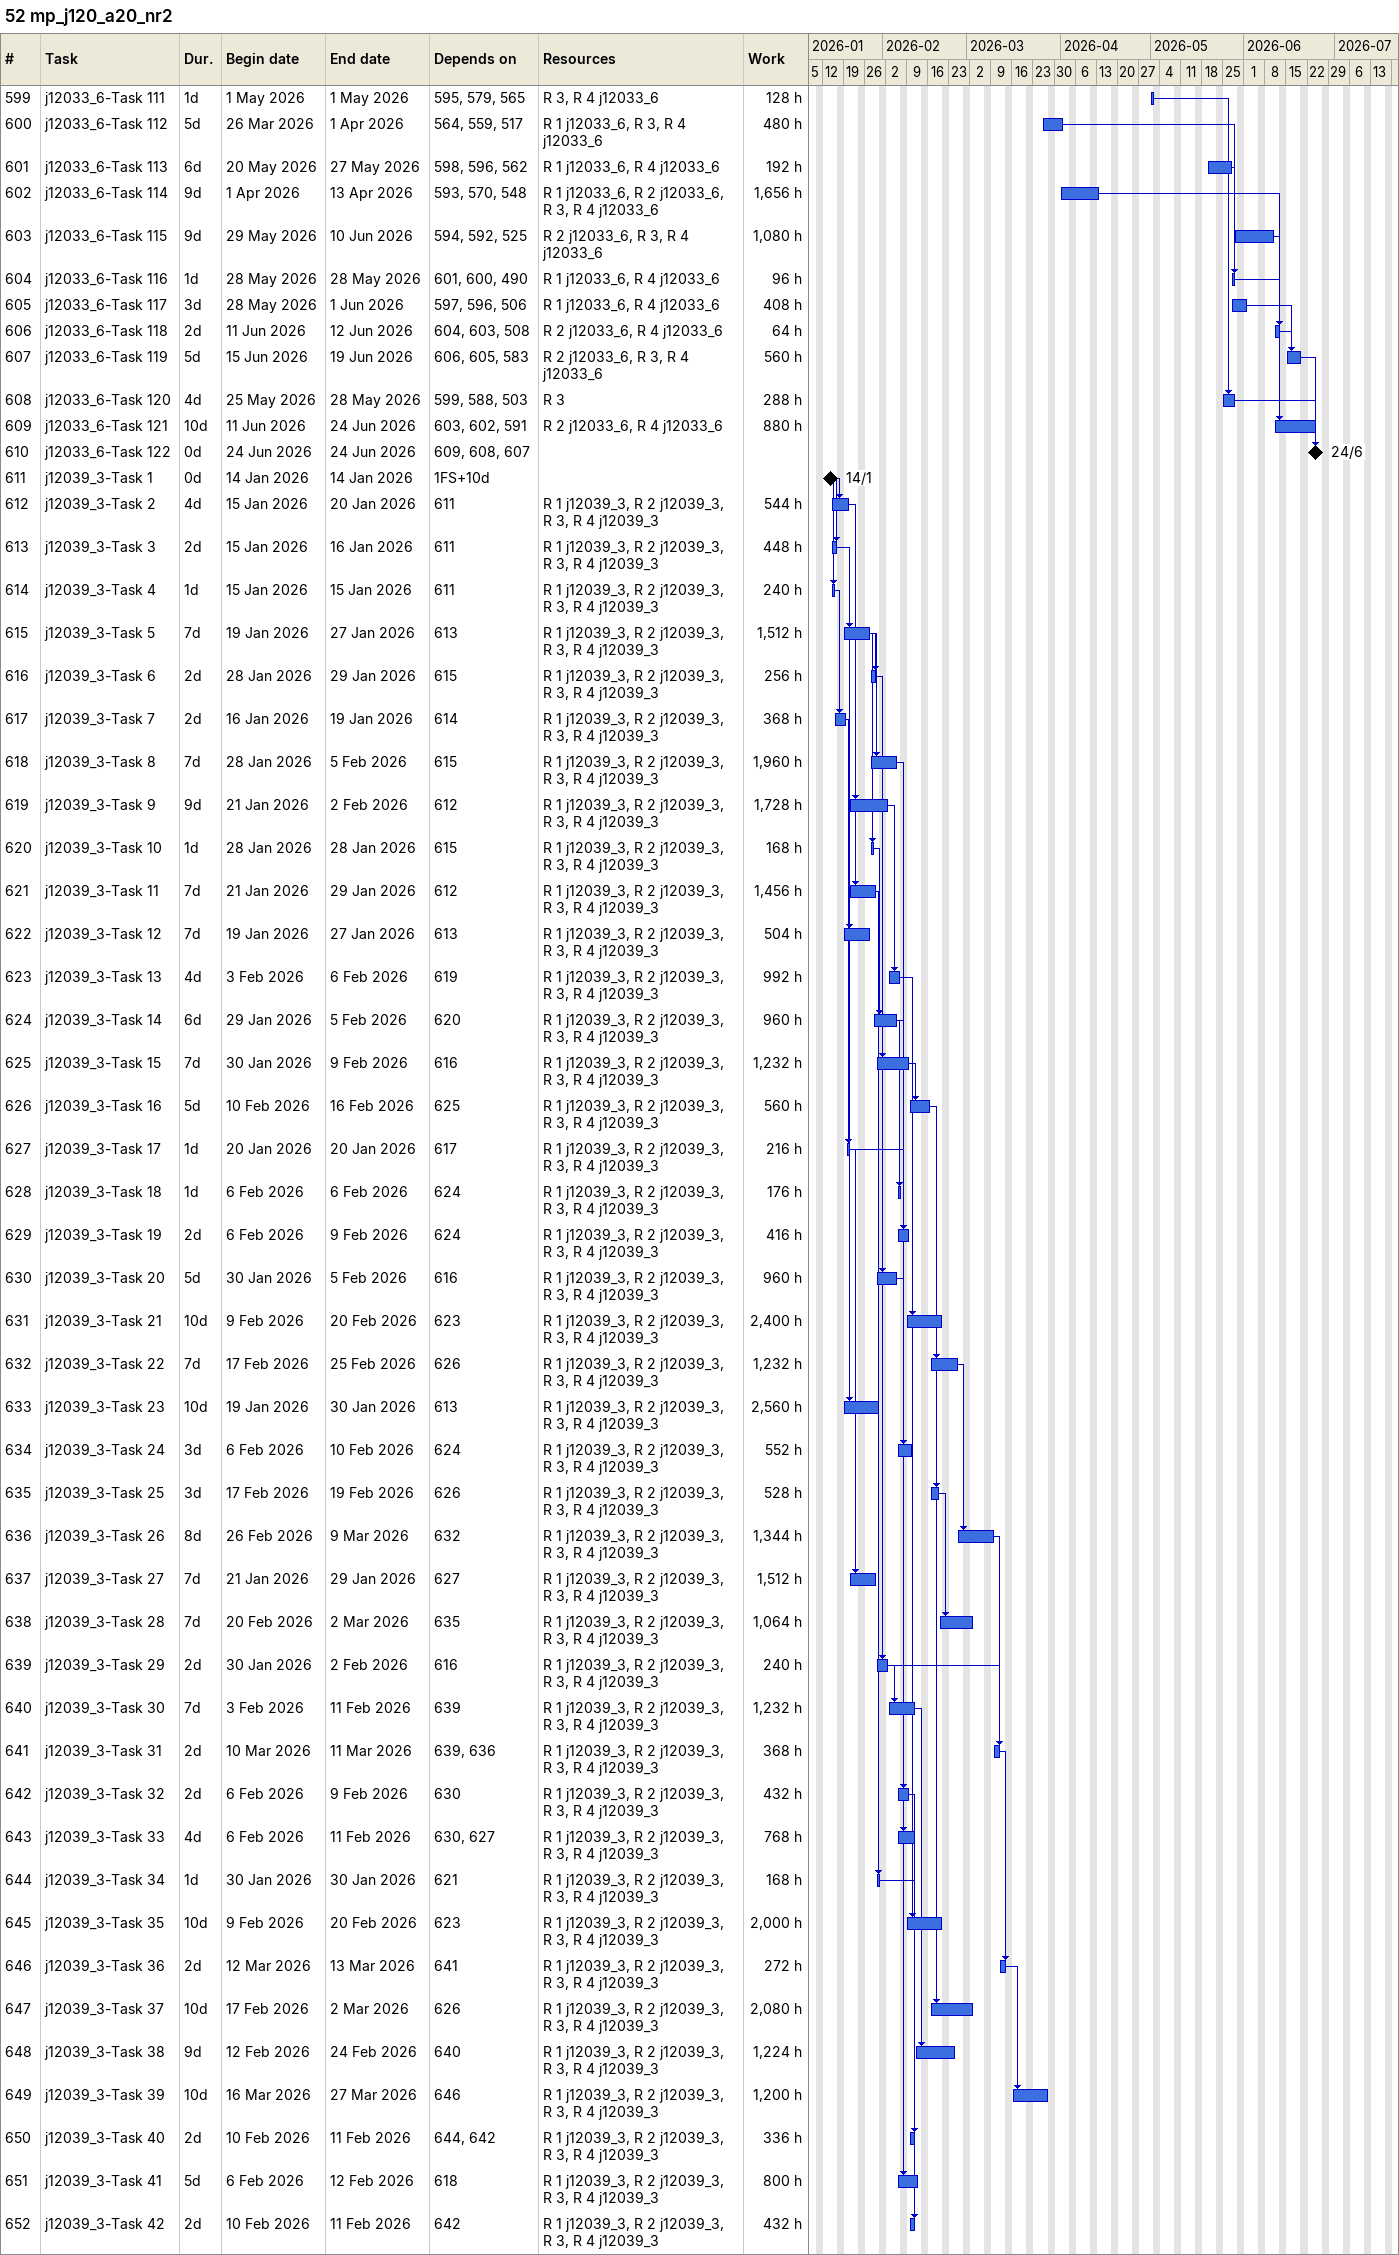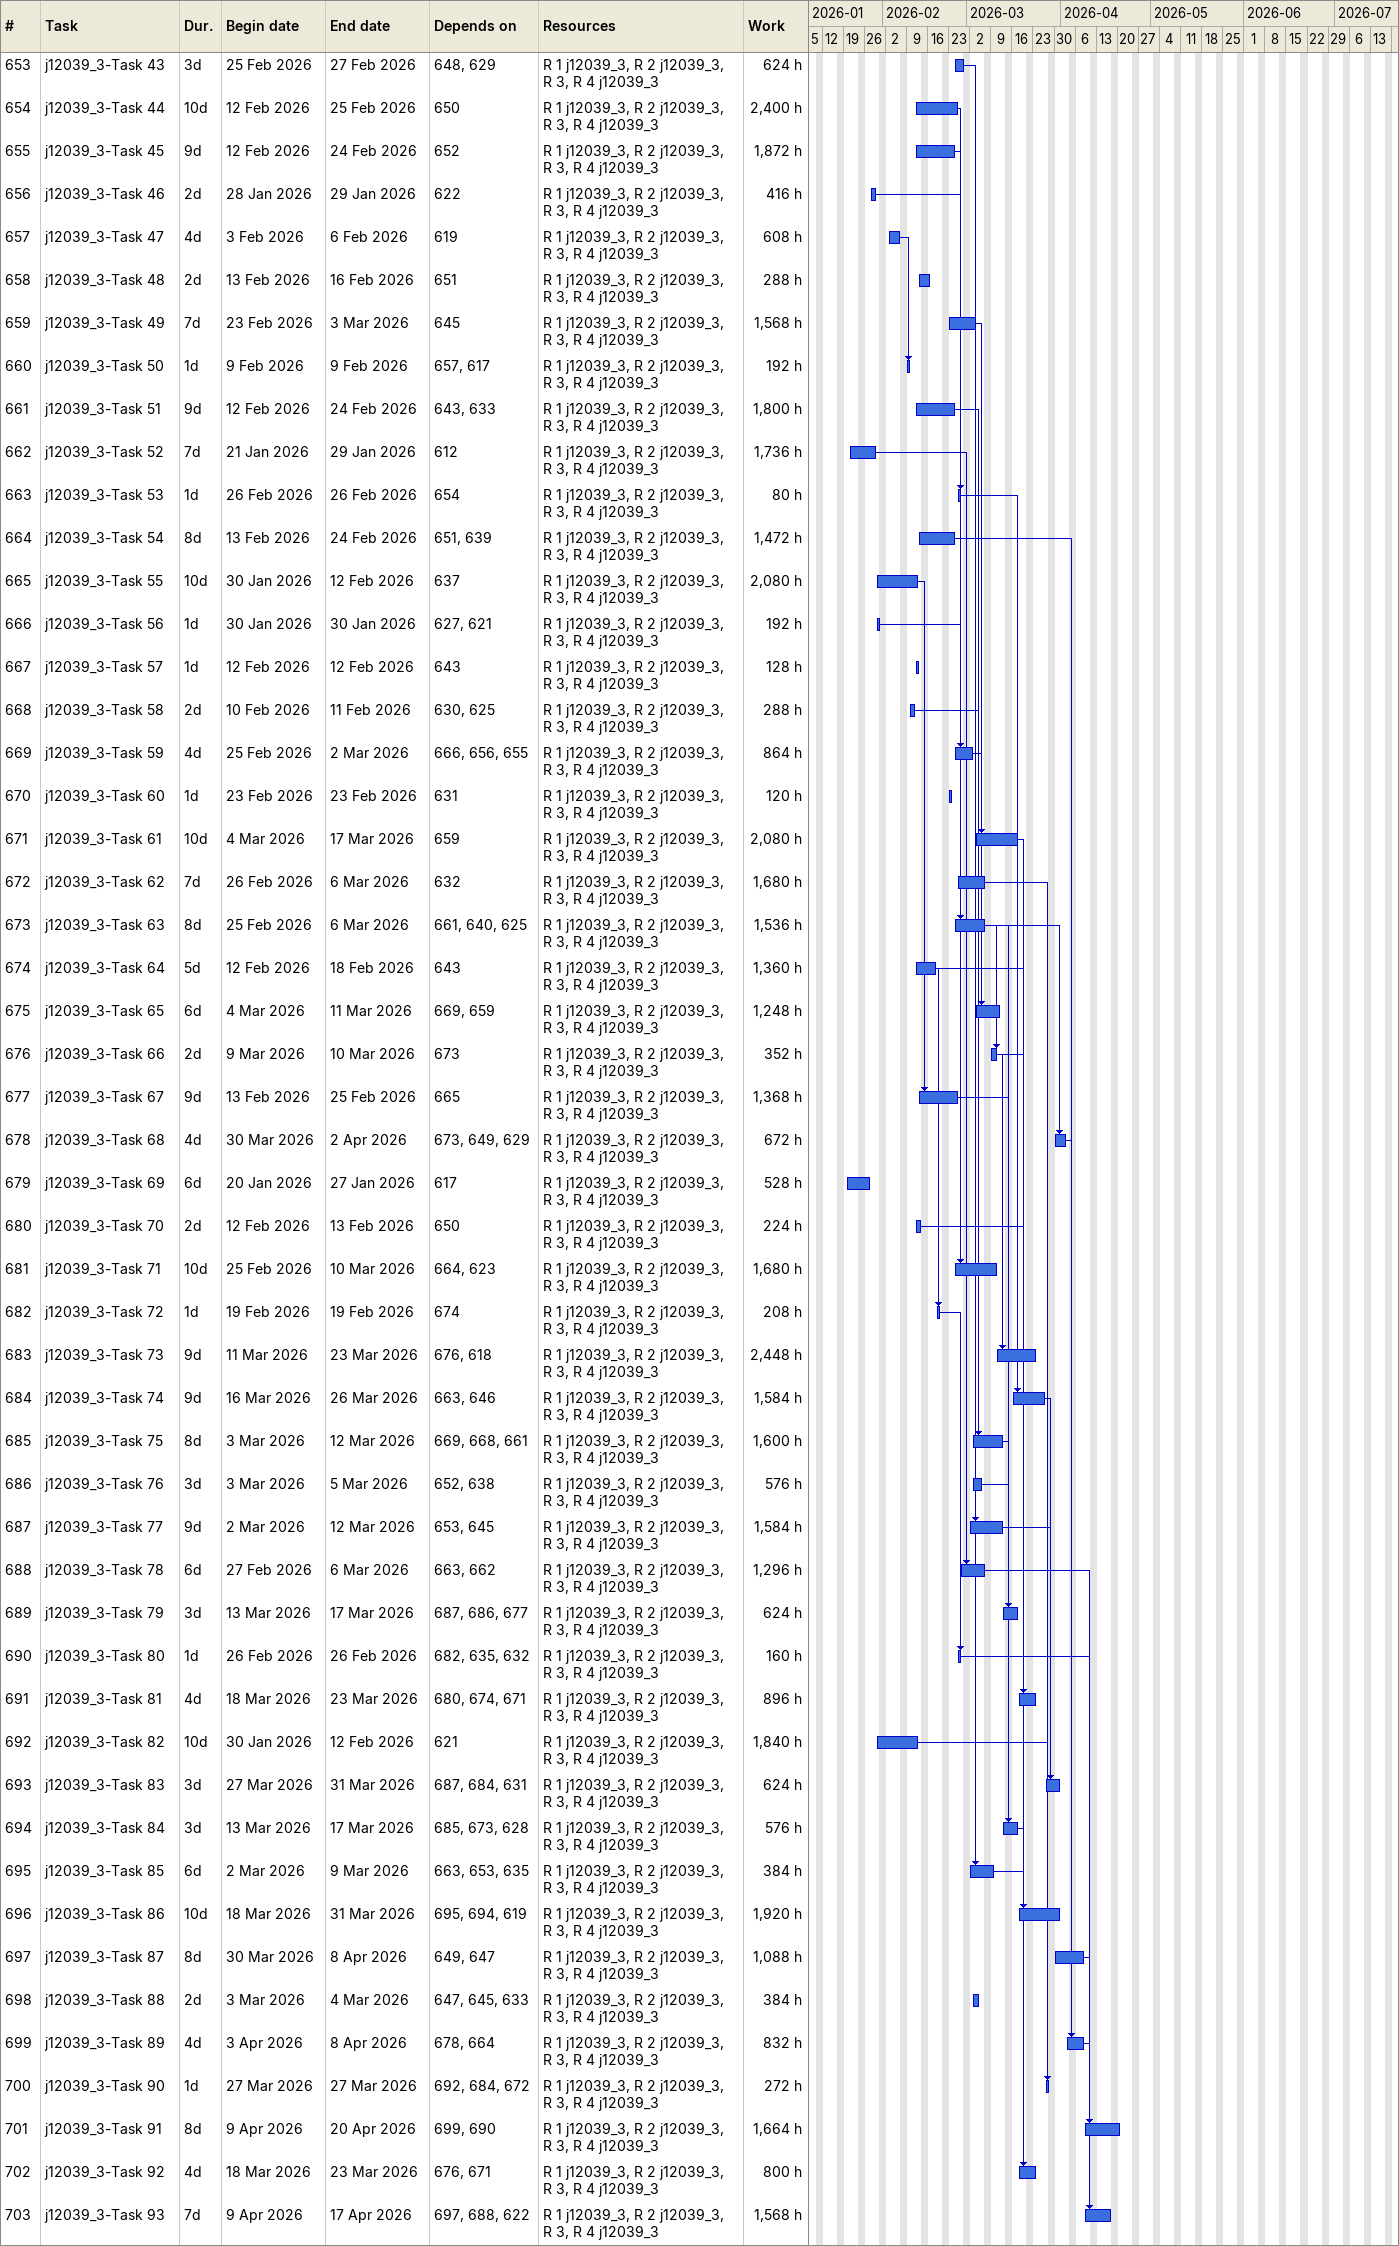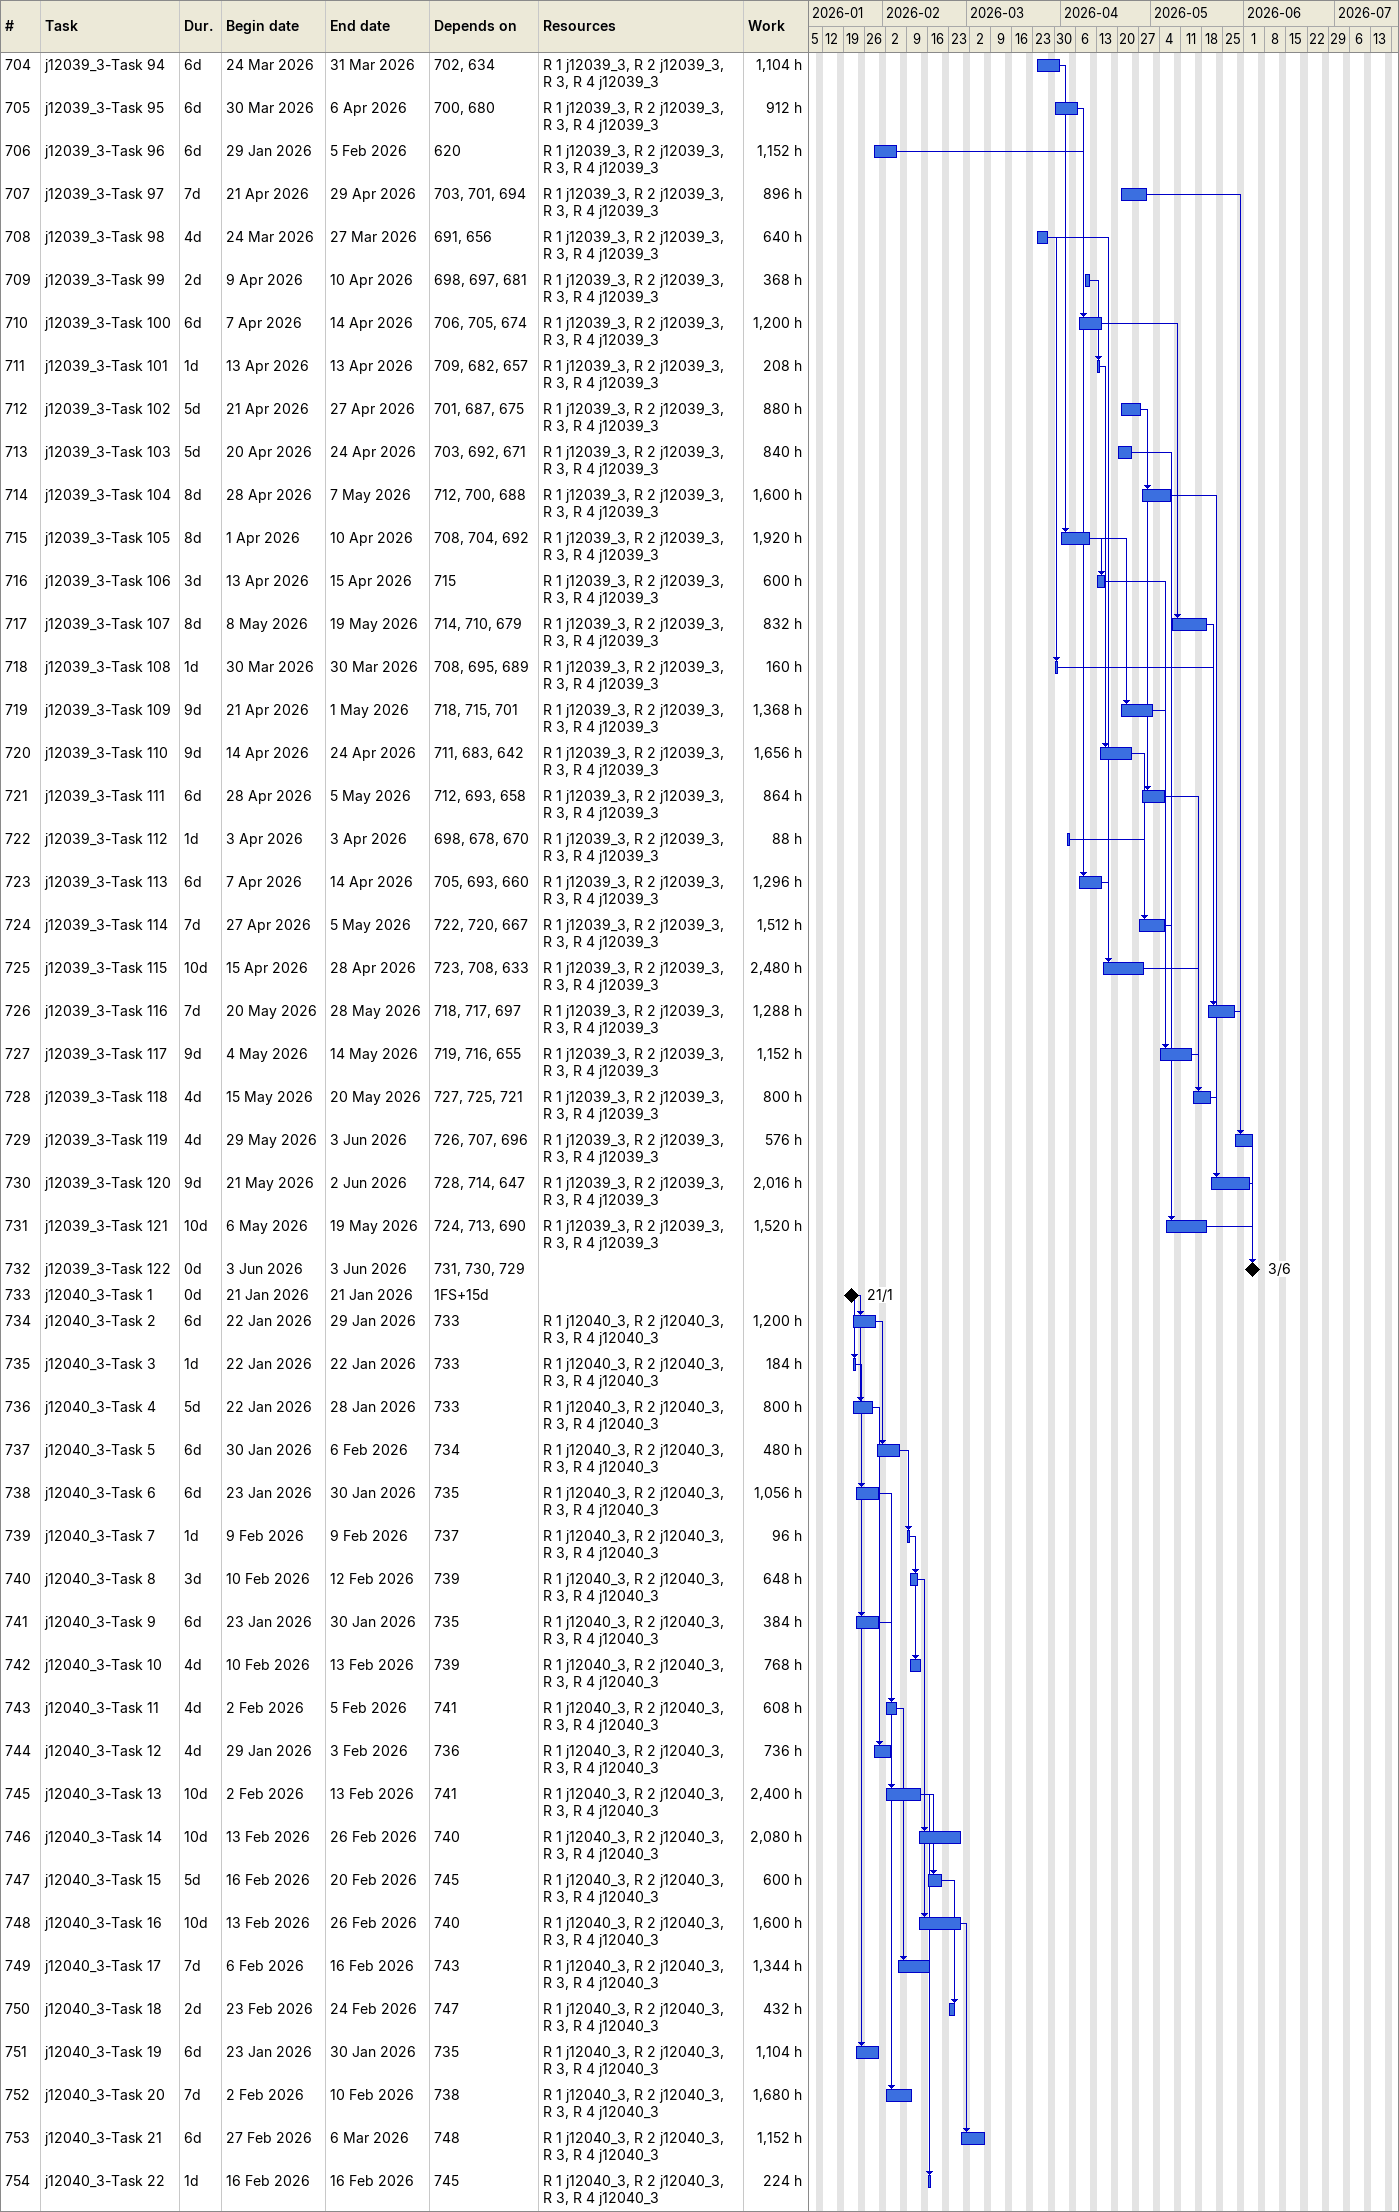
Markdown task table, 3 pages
52 mp_j120_a20_nr2

| ID | Task | Duration | Start | Finish | Predecessors | Resources | Work (h) |
|---|---|---|---|---|---|---|---|
| 599 | j12033_6-Task 111 | 1d | 2026-05-01 | 2026-05-01 | 595, 579, 565 | R 3, R 4 j12033_6 | 128 |
| 600 | j12033_6-Task 112 | 5d | 2026-03-26 | 2026-04-01 | 564, 559, 517 | R 1 j12033_6, R 3, R 4 j12033_6 | 480 |
| 601 | j12033_6-Task 113 | 6d | 2026-05-20 | 2026-05-27 | 598, 596, 562 | R 1 j12033_6, R 4 j12033_6 | 192 |
| 602 | j12033_6-Task 114 | 9d | 2026-04-01 | 2026-04-13 | 593, 570, 548 | R 1 j12033_6, R 2 j12033_6, R 3, R 4 j12033_6 | 1656 |
| 603 | j12033_6-Task 115 | 9d | 2026-05-29 | 2026-06-10 | 594, 592, 525 | R 2 j12033_6, R 3, R 4 j12033_6 | 1080 |
| 604 | j12033_6-Task 116 | 1d | 2026-05-28 | 2026-05-28 | 601, 600, 490 | R 1 j12033_6, R 4 j12033_6 | 96 |
| 605 | j12033_6-Task 117 | 3d | 2026-05-28 | 2026-06-01 | 597, 596, 506 | R 1 j12033_6, R 4 j12033_6 | 408 |
| 606 | j12033_6-Task 118 | 2d | 2026-06-11 | 2026-06-12 | 604, 603, 508 | R 2 j12033_6, R 4 j12033_6 | 64 |
| 607 | j12033_6-Task 119 | 5d | 2026-06-15 | 2026-06-19 | 606, 605, 583 | R 2 j12033_6, R 3, R 4 j12033_6 | 560 |
| 608 | j12033_6-Task 120 | 4d | 2026-05-25 | 2026-05-28 | 599, 588, 503 | R 3 | 288 |
| 609 | j12033_6-Task 121 | 10d | 2026-06-11 | 2026-06-24 | 603, 602, 591 | R 2 j12033_6, R 4 j12033_6 | 880 |
| 610 | j12033_6-Task 122 | 0d | 2026-06-24 | 2026-06-24 | 609, 608, 607 |  |  |
| 611 | j12039_3-Task 1 | 0d | 2026-01-14 | 2026-01-14 | 1FS+10d |  |  |
| 612 | j12039_3-Task 2 | 4d | 2026-01-15 | 2026-01-20 | 611 | R 1 j12039_3, R 2 j12039_3, R 3, R 4 j12039_3 | 544 |
| 613 | j12039_3-Task 3 | 2d | 2026-01-15 | 2026-01-16 | 611 | R 1 j12039_3, R 2 j12039_3, R 3, R 4 j12039_3 | 448 |
| 614 | j12039_3-Task 4 | 1d | 2026-01-15 | 2026-01-15 | 611 | R 1 j12039_3, R 2 j12039_3, R 3, R 4 j12039_3 | 240 |
| 615 | j12039_3-Task 5 | 7d | 2026-01-19 | 2026-01-27 | 613 | R 1 j12039_3, R 2 j12039_3, R 3, R 4 j12039_3 | 1512 |
| 616 | j12039_3-Task 6 | 2d | 2026-01-28 | 2026-01-29 | 615 | R 1 j12039_3, R 2 j12039_3, R 3, R 4 j12039_3 | 256 |
| 617 | j12039_3-Task 7 | 2d | 2026-01-16 | 2026-01-19 | 614 | R 1 j12039_3, R 2 j12039_3, R 3, R 4 j12039_3 | 368 |
| 618 | j12039_3-Task 8 | 7d | 2026-01-28 | 2026-02-05 | 615 | R 1 j12039_3, R 2 j12039_3, R 3, R 4 j12039_3 | 1960 |
| 619 | j12039_3-Task 9 | 9d | 2026-01-21 | 2026-02-02 | 612 | R 1 j12039_3, R 2 j12039_3, R 3, R 4 j12039_3 | 1728 |
| 620 | j12039_3-Task 10 | 1d | 2026-01-28 | 2026-01-28 | 615 | R 1 j12039_3, R 2 j12039_3, R 3, R 4 j12039_3 | 168 |
| 621 | j12039_3-Task 11 | 7d | 2026-01-21 | 2026-01-29 | 612 | R 1 j12039_3, R 2 j12039_3, R 3, R 4 j12039_3 | 1456 |
| 622 | j12039_3-Task 12 | 7d | 2026-01-19 | 2026-01-27 | 613 | R 1 j12039_3, R 2 j12039_3, R 3, R 4 j12039_3 | 504 |
| 623 | j12039_3-Task 13 | 4d | 2026-02-03 | 2026-02-06 | 619 | R 1 j12039_3, R 2 j12039_3, R 3, R 4 j12039_3 | 992 |
| 624 | j12039_3-Task 14 | 6d | 2026-01-29 | 2026-02-05 | 620 | R 1 j12039_3, R 2 j12039_3, R 3, R 4 j12039_3 | 960 |
| 625 | j12039_3-Task 15 | 7d | 2026-01-30 | 2026-02-09 | 616 | R 1 j12039_3, R 2 j12039_3, R 3, R 4 j12039_3 | 1232 |
| 626 | j12039_3-Task 16 | 5d | 2026-02-10 | 2026-02-16 | 625 | R 1 j12039_3, R 2 j12039_3, R 3, R 4 j12039_3 | 560 |
| 627 | j12039_3-Task 17 | 1d | 2026-01-20 | 2026-01-20 | 617 | R 1 j12039_3, R 2 j12039_3, R 3, R 4 j12039_3 | 216 |
| 628 | j12039_3-Task 18 | 1d | 2026-02-06 | 2026-02-06 | 624 | R 1 j12039_3, R 2 j12039_3, R 3, R 4 j12039_3 | 176 |
| 629 | j12039_3-Task 19 | 2d | 2026-02-06 | 2026-02-09 | 624 | R 1 j12039_3, R 2 j12039_3, R 3, R 4 j12039_3 | 416 |
| 630 | j12039_3-Task 20 | 5d | 2026-01-30 | 2026-02-05 | 616 | R 1 j12039_3, R 2 j12039_3, R 3, R 4 j12039_3 | 960 |
| 631 | j12039_3-Task 21 | 10d | 2026-02-09 | 2026-02-20 | 623 | R 1 j12039_3, R 2 j12039_3, R 3, R 4 j12039_3 | 2400 |
| 632 | j12039_3-Task 22 | 7d | 2026-02-17 | 2026-02-25 | 626 | R 1 j12039_3, R 2 j12039_3, R 3, R 4 j12039_3 | 1232 |
| 633 | j12039_3-Task 23 | 10d | 2026-01-19 | 2026-01-30 | 613 | R 1 j12039_3, R 2 j12039_3, R 3, R 4 j12039_3 | 2560 |
| 634 | j12039_3-Task 24 | 3d | 2026-02-06 | 2026-02-10 | 624 | R 1 j12039_3, R 2 j12039_3, R 3, R 4 j12039_3 | 552 |
| 635 | j12039_3-Task 25 | 3d | 2026-02-17 | 2026-02-19 | 626 | R 1 j12039_3, R 2 j12039_3, R 3, R 4 j12039_3 | 528 |
| 636 | j12039_3-Task 26 | 8d | 2026-02-26 | 2026-03-09 | 632 | R 1 j12039_3, R 2 j12039_3, R 3, R 4 j12039_3 | 1344 |
| 637 | j12039_3-Task 27 | 7d | 2026-01-21 | 2026-01-29 | 627 | R 1 j12039_3, R 2 j12039_3, R 3, R 4 j12039_3 | 1512 |
| 638 | j12039_3-Task 28 | 7d | 2026-02-20 | 2026-03-02 | 635 | R 1 j12039_3, R 2 j12039_3, R 3, R 4 j12039_3 | 1064 |
| 639 | j12039_3-Task 29 | 2d | 2026-01-30 | 2026-02-02 | 616 | R 1 j12039_3, R 2 j12039_3, R 3, R 4 j12039_3 | 240 |
| 640 | j12039_3-Task 30 | 7d | 2026-02-03 | 2026-02-11 | 639 | R 1 j12039_3, R 2 j12039_3, R 3, R 4 j12039_3 | 1232 |
| 641 | j12039_3-Task 31 | 2d | 2026-03-10 | 2026-03-11 | 639, 636 | R 1 j12039_3, R 2 j12039_3, R 3, R 4 j12039_3 | 368 |
| 642 | j12039_3-Task 32 | 2d | 2026-02-06 | 2026-02-09 | 630 | R 1 j12039_3, R 2 j12039_3, R 3, R 4 j12039_3 | 432 |
| 643 | j12039_3-Task 33 | 4d | 2026-02-06 | 2026-02-11 | 630, 627 | R 1 j12039_3, R 2 j12039_3, R 3, R 4 j12039_3 | 768 |
| 644 | j12039_3-Task 34 | 1d | 2026-01-30 | 2026-01-30 | 621 | R 1 j12039_3, R 2 j12039_3, R 3, R 4 j12039_3 | 168 |
| 645 | j12039_3-Task 35 | 10d | 2026-02-09 | 2026-02-20 | 623 | R 1 j12039_3, R 2 j12039_3, R 3, R 4 j12039_3 | 2000 |
| 646 | j12039_3-Task 36 | 2d | 2026-03-12 | 2026-03-13 | 641 | R 1 j12039_3, R 2 j12039_3, R 3, R 4 j12039_3 | 272 |
| 647 | j12039_3-Task 37 | 10d | 2026-02-17 | 2026-03-02 | 626 | R 1 j12039_3, R 2 j12039_3, R 3, R 4 j12039_3 | 2080 |
| 648 | j12039_3-Task 38 | 9d | 2026-02-12 | 2026-02-24 | 640 | R 1 j12039_3, R 2 j12039_3, R 3, R 4 j12039_3 | 1224 |
| 649 | j12039_3-Task 39 | 10d | 2026-03-16 | 2026-03-27 | 646 | R 1 j12039_3, R 2 j12039_3, R 3, R 4 j12039_3 | 1200 |
| 650 | j12039_3-Task 40 | 2d | 2026-02-10 | 2026-02-11 | 644, 642 | R 1 j12039_3, R 2 j12039_3, R 3, R 4 j12039_3 | 336 |
| 651 | j12039_3-Task 41 | 5d | 2026-02-06 | 2026-02-12 | 618 | R 1 j12039_3, R 2 j12039_3, R 3, R 4 j12039_3 | 800 |
| 652 | j12039_3-Task 42 | 2d | 2026-02-10 | 2026-02-11 | 642 | R 1 j12039_3, R 2 j12039_3, R 3, R 4 j12039_3 | 432 |
| 653 | j12039_3-Task 43 | 3d | 2026-02-25 | 2026-02-27 | 648, 629 | R 1 j12039_3, R 2 j12039_3, R 3, R 4 j12039_3 | 624 |
| 654 | j12039_3-Task 44 | 10d | 2026-02-12 | 2026-02-25 | 650 | R 1 j12039_3, R 2 j12039_3, R 3, R 4 j12039_3 | 2400 |
| 655 | j12039_3-Task 45 | 9d | 2026-02-12 | 2026-02-24 | 652 | R 1 j12039_3, R 2 j12039_3, R 3, R 4 j12039_3 | 1872 |
| 656 | j12039_3-Task 46 | 2d | 2026-01-28 | 2026-01-29 | 622 | R 1 j12039_3, R 2 j12039_3, R 3, R 4 j12039_3 | 416 |
| 657 | j12039_3-Task 47 | 4d | 2026-02-03 | 2026-02-06 | 619 | R 1 j12039_3, R 2 j12039_3, R 3, R 4 j12039_3 | 608 |
| 658 | j12039_3-Task 48 | 2d | 2026-02-13 | 2026-02-16 | 651 | R 1 j12039_3, R 2 j12039_3, R 3, R 4 j12039_3 | 288 |
| 659 | j12039_3-Task 49 | 7d | 2026-02-23 | 2026-03-03 | 645 | R 1 j12039_3, R 2 j12039_3, R 3, R 4 j12039_3 | 1568 |
| 660 | j12039_3-Task 50 | 1d | 2026-02-09 | 2026-02-09 | 657, 617 | R 1 j12039_3, R 2 j12039_3, R 3, R 4 j12039_3 | 192 |
| 661 | j12039_3-Task 51 | 9d | 2026-02-12 | 2026-02-24 | 643, 633 | R 1 j12039_3, R 2 j12039_3, R 3, R 4 j12039_3 | 1800 |
| 662 | j12039_3-Task 52 | 7d | 2026-01-21 | 2026-01-29 | 612 | R 1 j12039_3, R 2 j12039_3, R 3, R 4 j12039_3 | 1736 |
| 663 | j12039_3-Task 53 | 1d | 2026-02-26 | 2026-02-26 | 654 | R 1 j12039_3, R 2 j12039_3, R 3, R 4 j12039_3 | 80 |
| 664 | j12039_3-Task 54 | 8d | 2026-02-13 | 2026-02-24 | 651, 639 | R 1 j12039_3, R 2 j12039_3, R 3, R 4 j12039_3 | 1472 |
| 665 | j12039_3-Task 55 | 10d | 2026-01-30 | 2026-02-12 | 637 | R 1 j12039_3, R 2 j12039_3, R 3, R 4 j12039_3 | 2080 |
| 666 | j12039_3-Task 56 | 1d | 2026-01-30 | 2026-01-30 | 627, 621 | R 1 j12039_3, R 2 j12039_3, R 3, R 4 j12039_3 | 192 |
| 667 | j12039_3-Task 57 | 1d | 2026-02-12 | 2026-02-12 | 643 | R 1 j12039_3, R 2 j12039_3, R 3, R 4 j12039_3 | 128 |
| 668 | j12039_3-Task 58 | 2d | 2026-02-10 | 2026-02-11 | 630, 625 | R 1 j12039_3, R 2 j12039_3, R 3, R 4 j12039_3 | 288 |
| 669 | j12039_3-Task 59 | 4d | 2026-02-25 | 2026-03-02 | 666, 656, 655 | R 1 j12039_3, R 2 j12039_3, R 3, R 4 j12039_3 | 864 |
| 670 | j12039_3-Task 60 | 1d | 2026-02-23 | 2026-02-23 | 631 | R 1 j12039_3, R 2 j12039_3, R 3, R 4 j12039_3 | 120 |
| 671 | j12039_3-Task 61 | 10d | 2026-03-04 | 2026-03-17 | 659 | R 1 j12039_3, R 2 j12039_3, R 3, R 4 j12039_3 | 2080 |
| 672 | j12039_3-Task 62 | 7d | 2026-02-26 | 2026-03-06 | 632 | R 1 j12039_3, R 2 j12039_3, R 3, R 4 j12039_3 | 1680 |
| 673 | j12039_3-Task 63 | 8d | 2026-02-25 | 2026-03-06 | 661, 640, 625 | R 1 j12039_3, R 2 j12039_3, R 3, R 4 j12039_3 | 1536 |
| 674 | j12039_3-Task 64 | 5d | 2026-02-12 | 2026-02-18 | 643 | R 1 j12039_3, R 2 j12039_3, R 3, R 4 j12039_3 | 1360 |
| 675 | j12039_3-Task 65 | 6d | 2026-03-04 | 2026-03-11 | 669, 659 | R 1 j12039_3, R 2 j12039_3, R 3, R 4 j12039_3 | 1248 |
| 676 | j12039_3-Task 66 | 2d | 2026-03-09 | 2026-03-10 | 673 | R 1 j12039_3, R 2 j12039_3, R 3, R 4 j12039_3 | 352 |
| 677 | j12039_3-Task 67 | 9d | 2026-02-13 | 2026-02-25 | 665 | R 1 j12039_3, R 2 j12039_3, R 3, R 4 j12039_3 | 1368 |
| 678 | j12039_3-Task 68 | 4d | 2026-03-30 | 2026-04-02 | 673, 649, 629 | R 1 j12039_3, R 2 j12039_3, R 3, R 4 j12039_3 | 672 |
| 679 | j12039_3-Task 69 | 6d | 2026-01-20 | 2026-01-27 | 617 | R 1 j12039_3, R 2 j12039_3, R 3, R 4 j12039_3 | 528 |
| 680 | j12039_3-Task 70 | 2d | 2026-02-12 | 2026-02-13 | 650 | R 1 j12039_3, R 2 j12039_3, R 3, R 4 j12039_3 | 224 |
| 681 | j12039_3-Task 71 | 10d | 2026-02-25 | 2026-03-10 | 664, 623 | R 1 j12039_3, R 2 j12039_3, R 3, R 4 j12039_3 | 1680 |
| 682 | j12039_3-Task 72 | 1d | 2026-02-19 | 2026-02-19 | 674 | R 1 j12039_3, R 2 j12039_3, R 3, R 4 j12039_3 | 208 |
| 683 | j12039_3-Task 73 | 9d | 2026-03-11 | 2026-03-23 | 676, 618 | R 1 j12039_3, R 2 j12039_3, R 3, R 4 j12039_3 | 2448 |
| 684 | j12039_3-Task 74 | 9d | 2026-03-16 | 2026-03-26 | 663, 646 | R 1 j12039_3, R 2 j12039_3, R 3, R 4 j12039_3 | 1584 |
| 685 | j12039_3-Task 75 | 8d | 2026-03-03 | 2026-03-12 | 669, 668, 661 | R 1 j12039_3, R 2 j12039_3, R 3, R 4 j12039_3 | 1600 |
| 686 | j12039_3-Task 76 | 3d | 2026-03-03 | 2026-03-05 | 652, 638 | R 1 j12039_3, R 2 j12039_3, R 3, R 4 j12039_3 | 576 |
| 687 | j12039_3-Task 77 | 9d | 2026-03-02 | 2026-03-12 | 653, 645 | R 1 j12039_3, R 2 j12039_3, R 3, R 4 j12039_3 | 1584 |
| 688 | j12039_3-Task 78 | 6d | 2026-02-27 | 2026-03-06 | 663, 662 | R 1 j12039_3, R 2 j12039_3, R 3, R 4 j12039_3 | 1296 |
| 689 | j12039_3-Task 79 | 3d | 2026-03-13 | 2026-03-17 | 687, 686, 677 | R 1 j12039_3, R 2 j12039_3, R 3, R 4 j12039_3 | 624 |
| 690 | j12039_3-Task 80 | 1d | 2026-02-26 | 2026-02-26 | 682, 635, 632 | R 1 j12039_3, R 2 j12039_3, R 3, R 4 j12039_3 | 160 |
| 691 | j12039_3-Task 81 | 4d | 2026-03-18 | 2026-03-23 | 680, 674, 671 | R 1 j12039_3, R 2 j12039_3, R 3, R 4 j12039_3 | 896 |
| 692 | j12039_3-Task 82 | 10d | 2026-01-30 | 2026-02-12 | 621 | R 1 j12039_3, R 2 j12039_3, R 3, R 4 j12039_3 | 1840 |
| 693 | j12039_3-Task 83 | 3d | 2026-03-27 | 2026-03-31 | 687, 684, 631 | R 1 j12039_3, R 2 j12039_3, R 3, R 4 j12039_3 | 624 |
| 694 | j12039_3-Task 84 | 3d | 2026-03-13 | 2026-03-17 | 685, 673, 628 | R 1 j12039_3, R 2 j12039_3, R 3, R 4 j12039_3 | 576 |
| 695 | j12039_3-Task 85 | 6d | 2026-03-02 | 2026-03-09 | 663, 653, 635 | R 1 j12039_3, R 2 j12039_3, R 3, R 4 j12039_3 | 384 |
| 696 | j12039_3-Task 86 | 10d | 2026-03-18 | 2026-03-31 | 695, 694, 619 | R 1 j12039_3, R 2 j12039_3, R 3, R 4 j12039_3 | 1920 |
| 697 | j12039_3-Task 87 | 8d | 2026-03-30 | 2026-04-08 | 649, 647 | R 1 j12039_3, R 2 j12039_3, R 3, R 4 j12039_3 | 1088 |
| 698 | j12039_3-Task 88 | 2d | 2026-03-03 | 2026-03-04 | 647, 645, 633 | R 1 j12039_3, R 2 j12039_3, R 3, R 4 j12039_3 | 384 |
| 699 | j12039_3-Task 89 | 4d | 2026-04-03 | 2026-04-08 | 678, 664 | R 1 j12039_3, R 2 j12039_3, R 3, R 4 j12039_3 | 832 |
| 700 | j12039_3-Task 90 | 1d | 2026-03-27 | 2026-03-27 | 692, 684, 672 | R 1 j12039_3, R 2 j12039_3, R 3, R 4 j12039_3 | 272 |
| 701 | j12039_3-Task 91 | 8d | 2026-04-09 | 2026-04-20 | 699, 690 | R 1 j12039_3, R 2 j12039_3, R 3, R 4 j12039_3 | 1664 |
| 702 | j12039_3-Task 92 | 4d | 2026-03-18 | 2026-03-23 | 676, 671 | R 1 j12039_3, R 2 j12039_3, R 3, R 4 j12039_3 | 800 |
| 703 | j12039_3-Task 93 | 7d | 2026-04-09 | 2026-04-17 | 697, 688, 622 | R 1 j12039_3, R 2 j12039_3, R 3, R 4 j12039_3 | 1568 |
| 704 | j12039_3-Task 94 | 6d | 2026-03-24 | 2026-03-31 | 702, 634 | R 1 j12039_3, R 2 j12039_3, R 3, R 4 j12039_3 | 1104 |
| 705 | j12039_3-Task 95 | 6d | 2026-03-30 | 2026-04-06 | 700, 680 | R 1 j12039_3, R 2 j12039_3, R 3, R 4 j12039_3 | 912 |
| 706 | j12039_3-Task 96 | 6d | 2026-01-29 | 2026-02-05 | 620 | R 1 j12039_3, R 2 j12039_3, R 3, R 4 j12039_3 | 1152 |
| 707 | j12039_3-Task 97 | 7d | 2026-04-21 | 2026-04-29 | 703, 701, 694 | R 1 j12039_3, R 2 j12039_3, R 3, R 4 j12039_3 | 896 |
| 708 | j12039_3-Task 98 | 4d | 2026-03-24 | 2026-03-27 | 691, 656 | R 1 j12039_3, R 2 j12039_3, R 3, R 4 j12039_3 | 640 |
| 709 | j12039_3-Task 99 | 2d | 2026-04-09 | 2026-04-10 | 698, 697, 681 | R 1 j12039_3, R 2 j12039_3, R 3, R 4 j12039_3 | 368 |
| 710 | j12039_3-Task 100 | 6d | 2026-04-07 | 2026-04-14 | 706, 705, 674 | R 1 j12039_3, R 2 j12039_3, R 3, R 4 j12039_3 | 1200 |
| 711 | j12039_3-Task 101 | 1d | 2026-04-13 | 2026-04-13 | 709, 682, 657 | R 1 j12039_3, R 2 j12039_3, R 3, R 4 j12039_3 | 208 |
| 712 | j12039_3-Task 102 | 5d | 2026-04-21 | 2026-04-27 | 701, 687, 675 | R 1 j12039_3, R 2 j12039_3, R 3, R 4 j12039_3 | 880 |
| 713 | j12039_3-Task 103 | 5d | 2026-04-20 | 2026-04-24 | 703, 692, 671 | R 1 j12039_3, R 2 j12039_3, R 3, R 4 j12039_3 | 840 |
| 714 | j12039_3-Task 104 | 8d | 2026-04-28 | 2026-05-07 | 712, 700, 688 | R 1 j12039_3, R 2 j12039_3, R 3, R 4 j12039_3 | 1600 |
| 715 | j12039_3-Task 105 | 8d | 2026-04-01 | 2026-04-10 | 708, 704, 692 | R 1 j12039_3, R 2 j12039_3, R 3, R 4 j12039_3 | 1920 |
| 716 | j12039_3-Task 106 | 3d | 2026-04-13 | 2026-04-15 | 715 | R 1 j12039_3, R 2 j12039_3, R 3, R 4 j12039_3 | 600 |
| 717 | j12039_3-Task 107 | 8d | 2026-05-08 | 2026-05-19 | 714, 710, 679 | R 1 j12039_3, R 2 j12039_3, R 3, R 4 j12039_3 | 832 |
| 718 | j12039_3-Task 108 | 1d | 2026-03-30 | 2026-03-30 | 708, 695, 689 | R 1 j12039_3, R 2 j12039_3, R 3, R 4 j12039_3 | 160 |
| 719 | j12039_3-Task 109 | 9d | 2026-04-21 | 2026-05-01 | 718, 715, 701 | R 1 j12039_3, R 2 j12039_3, R 3, R 4 j12039_3 | 1368 |
| 720 | j12039_3-Task 110 | 9d | 2026-04-14 | 2026-04-24 | 711, 683, 642 | R 1 j12039_3, R 2 j12039_3, R 3, R 4 j12039_3 | 1656 |
| 721 | j12039_3-Task 111 | 6d | 2026-04-28 | 2026-05-05 | 712, 693, 658 | R 1 j12039_3, R 2 j12039_3, R 3, R 4 j12039_3 | 864 |
| 722 | j12039_3-Task 112 | 1d | 2026-04-03 | 2026-04-03 | 698, 678, 670 | R 1 j12039_3, R 2 j12039_3, R 3, R 4 j12039_3 | 88 |
| 723 | j12039_3-Task 113 | 6d | 2026-04-07 | 2026-04-14 | 705, 693, 660 | R 1 j12039_3, R 2 j12039_3, R 3, R 4 j12039_3 | 1296 |
| 724 | j12039_3-Task 114 | 7d | 2026-04-27 | 2026-05-05 | 722, 720, 667 | R 1 j12039_3, R 2 j12039_3, R 3, R 4 j12039_3 | 1512 |
| 725 | j12039_3-Task 115 | 10d | 2026-04-15 | 2026-04-28 | 723, 708, 633 | R 1 j12039_3, R 2 j12039_3, R 3, R 4 j12039_3 | 2480 |
| 726 | j12039_3-Task 116 | 7d | 2026-05-20 | 2026-05-28 | 718, 717, 697 | R 1 j12039_3, R 2 j12039_3, R 3, R 4 j12039_3 | 1288 |
| 727 | j12039_3-Task 117 | 9d | 2026-05-04 | 2026-05-14 | 719, 716, 655 | R 1 j12039_3, R 2 j12039_3, R 3, R 4 j12039_3 | 1152 |
| 728 | j12039_3-Task 118 | 4d | 2026-05-15 | 2026-05-20 | 727, 725, 721 | R 1 j12039_3, R 2 j12039_3, R 3, R 4 j12039_3 | 800 |
| 729 | j12039_3-Task 119 | 4d | 2026-05-29 | 2026-06-03 | 726, 707, 696 | R 1 j12039_3, R 2 j12039_3, R 3, R 4 j12039_3 | 576 |
| 730 | j12039_3-Task 120 | 9d | 2026-05-21 | 2026-06-02 | 728, 714, 647 | R 1 j12039_3, R 2 j12039_3, R 3, R 4 j12039_3 | 2016 |
| 731 | j12039_3-Task 121 | 10d | 2026-05-06 | 2026-05-19 | 724, 713, 690 | R 1 j12039_3, R 2 j12039_3, R 3, R 4 j12039_3 | 1520 |
| 732 | j12039_3-Task 122 | 0d | 2026-06-03 | 2026-06-03 | 731, 730, 729 |  |  |
| 733 | j12040_3-Task 1 | 0d | 2026-01-21 | 2026-01-21 | 1FS+15d |  |  |
| 734 | j12040_3-Task 2 | 6d | 2026-01-22 | 2026-01-29 | 733 | R 1 j12040_3, R 2 j12040_3, R 3, R 4 j12040_3 | 1200 |
| 735 | j12040_3-Task 3 | 1d | 2026-01-22 | 2026-01-22 | 733 | R 1 j12040_3, R 2 j12040_3, R 3, R 4 j12040_3 | 184 |
| 736 | j12040_3-Task 4 | 5d | 2026-01-22 | 2026-01-28 | 733 | R 1 j12040_3, R 2 j12040_3, R 3, R 4 j12040_3 | 800 |
| 737 | j12040_3-Task 5 | 6d | 2026-01-30 | 2026-02-06 | 734 | R 1 j12040_3, R 2 j12040_3, R 3, R 4 j12040_3 | 480 |
| 738 | j12040_3-Task 6 | 6d | 2026-01-23 | 2026-01-30 | 735 | R 1 j12040_3, R 2 j12040_3, R 3, R 4 j12040_3 | 1056 |
| 739 | j12040_3-Task 7 | 1d | 2026-02-09 | 2026-02-09 | 737 | R 1 j12040_3, R 2 j12040_3, R 3, R 4 j12040_3 | 96 |
| 740 | j12040_3-Task 8 | 3d | 2026-02-10 | 2026-02-12 | 739 | R 1 j12040_3, R 2 j12040_3, R 3, R 4 j12040_3 | 648 |
| 741 | j12040_3-Task 9 | 6d | 2026-01-23 | 2026-01-30 | 735 | R 1 j12040_3, R 2 j12040_3, R 3, R 4 j12040_3 | 384 |
| 742 | j12040_3-Task 10 | 4d | 2026-02-10 | 2026-02-13 | 739 | R 1 j12040_3, R 2 j12040_3, R 3, R 4 j12040_3 | 768 |
| 743 | j12040_3-Task 11 | 4d | 2026-02-02 | 2026-02-05 | 741 | R 1 j12040_3, R 2 j12040_3, R 3, R 4 j12040_3 | 608 |
| 744 | j12040_3-Task 12 | 4d | 2026-01-29 | 2026-02-03 | 736 | R 1 j12040_3, R 2 j12040_3, R 3, R 4 j12040_3 | 736 |
| 745 | j12040_3-Task 13 | 10d | 2026-02-02 | 2026-02-13 | 741 | R 1 j12040_3, R 2 j12040_3, R 3, R 4 j12040_3 | 2400 |
| 746 | j12040_3-Task 14 | 10d | 2026-02-13 | 2026-02-26 | 740 | R 1 j12040_3, R 2 j12040_3, R 3, R 4 j12040_3 | 2080 |
| 747 | j12040_3-Task 15 | 5d | 2026-02-16 | 2026-02-20 | 745 | R 1 j12040_3, R 2 j12040_3, R 3, R 4 j12040_3 | 600 |
| 748 | j12040_3-Task 16 | 10d | 2026-02-13 | 2026-02-26 | 740 | R 1 j12040_3, R 2 j12040_3, R 3, R 4 j12040_3 | 1600 |
| 749 | j12040_3-Task 17 | 7d | 2026-02-06 | 2026-02-16 | 743 | R 1 j12040_3, R 2 j12040_3, R 3, R 4 j12040_3 | 1344 |
| 750 | j12040_3-Task 18 | 2d | 2026-02-23 | 2026-02-24 | 747 | R 1 j12040_3, R 2 j12040_3, R 3, R 4 j12040_3 | 432 |
| 751 | j12040_3-Task 19 | 6d | 2026-01-23 | 2026-01-30 | 735 | R 1 j12040_3, R 2 j12040_3, R 3, R 4 j12040_3 | 1104 |
| 752 | j12040_3-Task 20 | 7d | 2026-02-02 | 2026-02-10 | 738 | R 1 j12040_3, R 2 j12040_3, R 3, R 4 j12040_3 | 1680 |
| 753 | j12040_3-Task 21 | 6d | 2026-02-27 | 2026-03-06 | 748 | R 1 j12040_3, R 2 j12040_3, R 3, R 4 j12040_3 | 1152 |
| 754 | j12040_3-Task 22 | 1d | 2026-02-16 | 2026-02-16 | 745 | R 1 j12040_3, R 2 j12040_3, R 3, R 4 j12040_3 | 224 |
